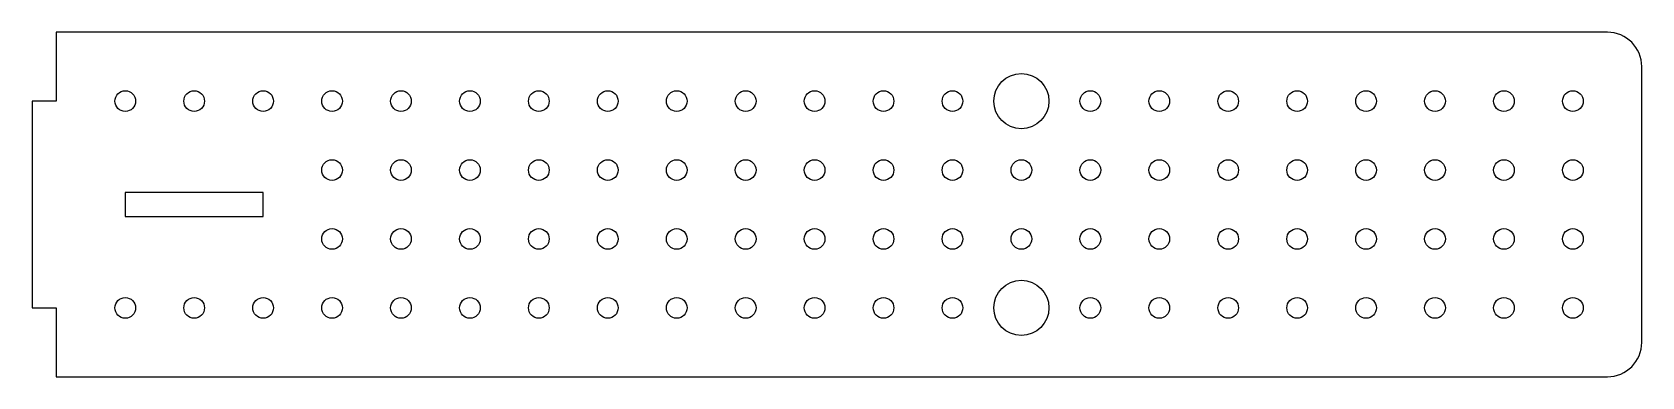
# Model space of a CAD drawing. Header units: millimetres. Extents: x -118 to 115, y -25 to 25.
import ezdxf

# ---------------------------------------------------------------- set-up
doc = ezdxf.new("R2010")
doc.units = ezdxf.units.MM

msp = doc.modelspace()

# ---------------------------------------------------------------- linework, layer by layer
at = {"color": 7, "linetype": 'Continuous', "lineweight": 25}
for p, q in [((-115, 25), (-115, 15)), ((110, 25), (-115, 25)), ((115, -20), (115, 20)), ((-118.5, 15), (-118.5, -15)), ((-115, 15), (-118.5, 15)), ((-85, 1.725), (-105, 1.725)), ((-105, 1.725), (-105, -1.725)), ((-85, -1.725), (-85, 1.725)), ((-105, -1.725), (-85, -1.725)), ((-118.5, -15), (-115, -15)), ((-115, -15), (-115, -25)), ((-115, -25), (110, -25))]:
    msp.add_line(p, q, dxfattribs=at)
for centre, radius in [((25, 15), 4), ((-105, 15), 1.5), ((-95, 15), 1.5), ((-85, 15), 1.5), ((-75, 15), 1.5), ((-65, 15), 1.5), ((-55, 15), 1.5), ((-45, 15), 1.5), ((-35, 15), 1.5), ((-25, 15), 1.5), ((-15, 15), 1.5), ((-5, 15), 1.5), ((5, 15), 1.5), ((15, 15), 1.5), ((35, 15), 1.5), ((45, 15), 1.5), ((55, 15), 1.5), ((65, 15), 1.5), ((75, 15), 1.5), ((85, 15), 1.5), ((95, 15), 1.5), ((105, 15), 1.5), ((-75, 5), 1.5), ((-65, 5), 1.5), ((-55, 5), 1.5), ((-45, 5), 1.5), ((-35, 5), 1.5), ((-25, 5), 1.5), ((-15, 5), 1.5), ((-5, 5), 1.5), ((5, 5), 1.5), ((15, 5), 1.5), ((25, 5), 1.5), ((35, 5), 1.5), ((45, 5), 1.5), ((55, 5), 1.5), ((65, 5), 1.5), ((75, 5), 1.5), ((85, 5), 1.5), ((95, 5), 1.5), ((105, 5), 1.5), ((-75, -5), 1.5), ((-65, -5), 1.5), ((-55, -5), 1.5), ((-45, -5), 1.5), ((-35, -5), 1.5), ((-25, -5), 1.5), ((-15, -5), 1.5), ((-5, -5), 1.5), ((5, -5), 1.5), ((15, -5), 1.5), ((25, -5), 1.5), ((35, -5), 1.5), ((45, -5), 1.5), ((55, -5), 1.5), ((65, -5), 1.5), ((75, -5), 1.5), ((85, -5), 1.5), ((95, -5), 1.5), ((105, -5), 1.5), ((25, -15), 4), ((-105, -15), 1.5), ((-95, -15), 1.5), ((-85, -15), 1.5), ((-75, -15), 1.5), ((-65, -15), 1.5), ((-55, -15), 1.5), ((-45, -15), 1.5), ((-35, -15), 1.5), ((-25, -15), 1.5), ((-15, -15), 1.5), ((-5, -15), 1.5), ((5, -15), 1.5), ((15, -15), 1.5), ((35, -15), 1.5), ((45, -15), 1.5), ((55, -15), 1.5), ((65, -15), 1.5), ((75, -15), 1.5), ((85, -15), 1.5), ((95, -15), 1.5), ((105, -15), 1.5)]:
    msp.add_circle(centre, radius, dxfattribs=at)
for centre, start, end in [((110, 20), 0, 90), ((110, -20), 270, 0)]:
    msp.add_arc(centre, 5, start, end, dxfattribs=at)

doc.saveas('drawing.dxf')
